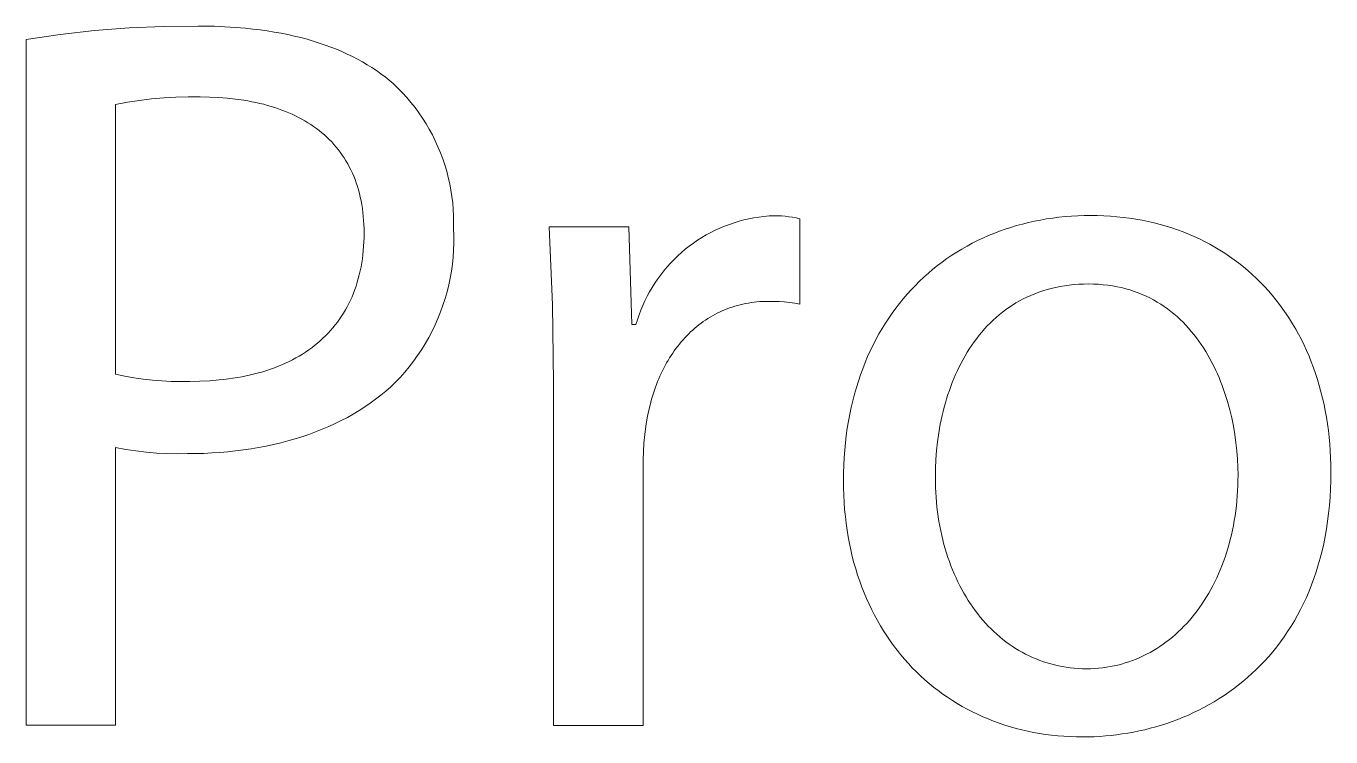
# Model space of a CAD drawing. Header units: millimetres. Extents: x -1893 to 2799, y -925 to 2353.
# Drawn here: x 1305.6 to 1365, y -846.5 to -814.1 of the extents above; entities that cross this region are included whole.
import ezdxf

# ---------------------------------------------------------------- set-up
doc = ezdxf.new("R2010")
doc.units = ezdxf.units.MM
doc.header["$MEASUREMENT"] = 0
doc.layers.add('Domyślny', color=7, linetype='Continuous', true_color=0x000000)

msp = doc.modelspace()

# ---------------------------------------------------------------- linework, layer by layer
at = {"layer": 'Domyślny', "color": 18, "lineweight": 15, "true_color": 0x000000}
for p, q in [((1308.68, -814.337), (1310.251, -814.215)), ((1310.251, -814.215), (1311.824, -814.145)), ((1311.824, -814.145), (1313.399, -814.128)), ((1313.399, -814.128), (1314.143, -814.139)), ((1314.143, -814.139), (1314.861, -814.172)), ((1314.861, -814.172), (1315.553, -814.227)), ((1305.556, -814.737), (1307.115, -814.511)), ((1305.556, -846.017), (1305.556, -814.737)), ((1307.115, -814.511), (1308.68, -814.337)), ((1315.553, -814.227), (1315.89, -814.262)), ((1315.89, -814.262), (1316.221, -814.303)), ((1316.221, -814.303), (1316.546, -814.349)), ((1316.546, -814.349), (1316.864, -814.4)), ((1316.864, -814.4), (1317.176, -814.456)), ((1317.176, -814.456), (1317.481, -814.518)), ((1317.481, -814.518), (1317.781, -814.584)), ((1317.781, -814.584), (1318.074, -814.656)), ((1318.074, -814.656), (1318.361, -814.732)), ((1318.361, -814.732), (1318.641, -814.814)), ((1318.641, -814.814), (1318.916, -814.9)), ((1318.916, -814.9), (1319.184, -814.991)), ((1319.184, -814.991), (1319.446, -815.087)), ((1319.446, -815.087), (1319.702, -815.188)), ((1319.702, -815.188), (1319.952, -815.293)), ((1319.952, -815.293), (1320.195, -815.403)), ((1320.195, -815.403), (1320.432, -815.518)), ((1320.432, -815.518), (1320.663, -815.638)), ((1320.663, -815.638), (1320.888, -815.761)), ((1320.888, -815.761), (1321.107, -815.89)), ((1321.107, -815.89), (1321.319, -816.023)), ((1321.319, -816.023), (1321.526, -816.16)), ((1321.526, -816.16), (1321.726, -816.302)), ((1321.726, -816.302), (1321.92, -816.448)), ((1321.92, -816.448), (1322.108, -816.598)), ((1322.108, -816.598), (1322.29, -816.753)), ((1322.29, -816.753), (1322.503, -816.958)), ((1322.503, -816.958), (1322.71, -817.17)), ((1322.71, -817.17), (1322.909, -817.389)), ((1310.179, -817.603), (1309.634, -817.706)), ((1309.634, -817.706), (1309.634, -830.002)), ((1310.727, -817.518), (1310.179, -817.603)), ((1311.278, -817.451), (1310.727, -817.518)), ((1311.83, -817.402), (1311.278, -817.451)), ((1312.384, -817.371), (1311.83, -817.402)), ((1312.939, -817.357), (1312.384, -817.371)), ((1313.493, -817.362), (1312.939, -817.357)), ((1313.911, -817.368), (1313.493, -817.362)), ((1314.319, -817.386), (1313.911, -817.368)), ((1314.717, -817.416), (1314.319, -817.386)), ((1315.106, -817.457), (1314.717, -817.416)), ((1315.485, -817.511), (1315.106, -817.457)), ((1315.67, -817.542), (1315.485, -817.511)), ((1315.853, -817.576), (1315.67, -817.542)), ((1316.034, -817.613), (1315.853, -817.576)), ((1316.211, -817.653), (1316.034, -817.613)), ((1316.386, -817.696), (1316.211, -817.653)), ((1316.559, -817.743), (1316.386, -817.696)), ((1316.728, -817.792), (1316.559, -817.743)), ((1322.909, -817.389), (1323.1, -817.614)), ((1323.1, -817.614), (1323.284, -817.847)), ((1316.895, -817.844), (1316.728, -817.792)), ((1317.058, -817.899), (1316.895, -817.844)), ((1317.219, -817.958), (1317.058, -817.899)), ((1317.377, -818.019), (1317.219, -817.958)), ((1317.532, -818.083), (1317.377, -818.019)), ((1317.685, -818.15), (1317.532, -818.083)), ((1317.834, -818.221), (1317.685, -818.15)), ((1317.98, -818.294), (1317.834, -818.221)), ((1318.123, -818.371), (1317.98, -818.294)), ((1318.263, -818.45), (1318.123, -818.371)), ((1323.284, -817.847), (1323.459, -818.085)), ((1323.459, -818.085), (1323.627, -818.329)), ((1323.627, -818.329), (1323.785, -818.579)), ((1318.4, -818.533), (1318.263, -818.45)), ((1318.533, -818.618), (1318.4, -818.533)), ((1318.664, -818.707), (1318.533, -818.618)), ((1318.791, -818.799), (1318.664, -818.707)), ((1318.915, -818.894), (1318.791, -818.799)), ((1319.036, -818.991), (1318.915, -818.894)), ((1323.785, -818.579), (1323.935, -818.834)), ((1323.935, -818.834), (1324.076, -819.094)), ((1319.153, -819.092), (1319.036, -818.991)), ((1319.267, -819.196), (1319.153, -819.092)), ((1319.377, -819.303), (1319.267, -819.196)), ((1319.485, -819.413), (1319.377, -819.303)), ((1319.588, -819.527), (1319.485, -819.413)), ((1319.688, -819.643), (1319.588, -819.527)), ((1324.076, -819.094), (1324.208, -819.359)), ((1324.208, -819.359), (1324.331, -819.629)), ((1319.785, -819.762), (1319.688, -819.643)), ((1319.878, -819.885), (1319.785, -819.762)), ((1319.968, -820.011), (1319.878, -819.885)), ((1320.054, -820.139), (1319.968, -820.011)), ((1320.136, -820.271), (1320.054, -820.139)), ((1324.331, -819.629), (1324.444, -819.902)), ((1324.444, -819.902), (1324.548, -820.179)), ((1320.214, -820.406), (1320.136, -820.271)), ((1320.289, -820.544), (1320.214, -820.406)), ((1320.36, -820.685), (1320.289, -820.544)), ((1320.427, -820.829), (1320.36, -820.685)), ((1324.548, -820.179), (1324.643, -820.459)), ((1324.643, -820.459), (1324.727, -820.743)), ((1324.727, -820.743), (1324.802, -821.029)), ((1320.491, -820.977), (1320.427, -820.829)), ((1320.551, -821.127), (1320.491, -820.977)), ((1320.606, -821.281), (1320.551, -821.127)), ((1320.658, -821.438), (1320.606, -821.281)), ((1324.802, -821.029), (1324.867, -821.318)), ((1324.867, -821.318), (1324.922, -821.609)), ((1320.706, -821.598), (1320.658, -821.438)), ((1320.75, -821.761), (1320.706, -821.598)), ((1320.79, -821.927), (1320.75, -821.761)), ((1320.825, -822.096), (1320.79, -821.927)), ((1324.922, -821.609), (1324.967, -821.901)), ((1324.967, -821.901), (1325.002, -822.195)), ((1320.857, -822.269), (1320.825, -822.096)), ((1320.885, -822.445), (1320.857, -822.269)), ((1320.908, -822.623), (1320.885, -822.445)), ((1325.002, -822.195), (1325.027, -822.49)), ((1325.027, -822.49), (1325.041, -822.786)), ((1320.927, -822.805), (1320.908, -822.623)), ((1320.942, -822.991), (1320.927, -822.805)), ((1320.953, -823.179), (1320.942, -822.991)), ((1325.045, -823.082), (1325.04, -823.378)), ((1325.041, -822.786), (1325.045, -823.082)), ((1337.613, -823.17), (1337.832, -823.096)), ((1337.832, -823.096), (1338.054, -823.028)), ((1338.054, -823.028), (1338.278, -822.969)), ((1338.278, -822.969), (1338.504, -822.917)), ((1338.504, -822.917), (1338.732, -822.873)), ((1338.732, -822.873), (1338.961, -822.837)), ((1338.961, -822.837), (1339.191, -822.808)), ((1339.191, -822.808), (1339.422, -822.787)), ((1339.422, -822.787), (1339.653, -822.775)), ((1339.653, -822.775), (1339.822, -822.779)), ((1339.822, -822.779), (1339.991, -822.789)), ((1339.991, -822.789), (1340.159, -822.804)), ((1340.159, -822.804), (1340.327, -822.824)), ((1340.327, -822.824), (1340.494, -822.849)), ((1340.494, -822.849), (1340.66, -822.88)), ((1340.66, -822.88), (1340.825, -822.915)), ((1340.825, -822.915), (1340.825, -826.806)), ((1350.974, -823.155), (1351.244, -823.087)), ((1351.244, -823.087), (1351.516, -823.027)), ((1351.516, -823.027), (1351.792, -822.972)), ((1351.792, -822.972), (1352.069, -822.924)), ((1352.069, -822.924), (1352.35, -822.882)), ((1352.35, -822.882), (1352.632, -822.846)), ((1352.632, -822.846), (1352.917, -822.817)), ((1352.917, -822.817), (1353.205, -822.795)), ((1353.205, -822.795), (1353.494, -822.778)), ((1353.494, -822.778), (1353.785, -822.768)), ((1353.785, -822.768), (1354.079, -822.765)), ((1354.079, -822.765), (1354.384, -822.769)), ((1354.384, -822.769), (1354.685, -822.779)), ((1354.685, -822.779), (1354.983, -822.796)), ((1354.983, -822.796), (1355.278, -822.82)), ((1355.278, -822.82), (1355.57, -822.851)), ((1355.57, -822.851), (1355.858, -822.888)), ((1355.858, -822.888), (1356.143, -822.932)), ((1356.143, -822.932), (1356.425, -822.983)), ((1356.425, -822.983), (1356.703, -823.04)), ((1356.703, -823.04), (1356.977, -823.103)), ((1356.977, -823.103), (1357.248, -823.173)), ((1320.959, -823.37), (1320.953, -823.179)), ((1320.962, -823.565), (1320.959, -823.37)), ((1320.959, -823.769), (1320.962, -823.565)), ((1325.04, -823.378), (1325.051, -823.699)), ((1325.051, -823.699), (1325.051, -824.021)), ((1329.556, -826.835), (1329.403, -823.29)), ((1329.403, -823.29), (1333.028, -823.29)), ((1333.028, -823.29), (1333.169, -827.743)), ((1336.361, -823.77), (1336.561, -823.652)), ((1336.561, -823.652), (1336.764, -823.542)), ((1336.764, -823.542), (1336.972, -823.438)), ((1336.972, -823.438), (1337.182, -823.341)), ((1337.182, -823.341), (1337.396, -823.252)), ((1337.396, -823.252), (1337.613, -823.17)), ((1349.169, -823.796), (1349.417, -823.686)), ((1349.417, -823.686), (1349.669, -823.583)), ((1349.669, -823.583), (1349.924, -823.485)), ((1349.924, -823.485), (1350.182, -823.393)), ((1350.182, -823.393), (1350.443, -823.307)), ((1350.443, -823.307), (1350.707, -823.228)), ((1350.707, -823.228), (1350.974, -823.155)), ((1357.248, -823.173), (1357.515, -823.249)), ((1357.515, -823.249), (1357.778, -823.332)), ((1357.778, -823.332), (1358.038, -823.42)), ((1358.038, -823.42), (1358.294, -823.515)), ((1358.294, -823.515), (1358.546, -823.616)), ((1358.546, -823.616), (1358.793, -823.723)), ((1358.793, -823.723), (1359.037, -823.836)), ((1320.927, -824.362), (1320.942, -824.167)), ((1320.942, -824.167), (1320.953, -823.969)), ((1320.953, -823.969), (1320.959, -823.769)), ((1325.051, -824.021), (1325.04, -824.342)), ((1335.428, -824.456), (1335.605, -824.306)), ((1335.605, -824.306), (1335.787, -824.162)), ((1335.787, -824.162), (1335.974, -824.025)), ((1335.974, -824.025), (1336.165, -823.894)), ((1336.165, -823.894), (1336.361, -823.77)), ((1347.981, -824.436), (1348.211, -824.296)), ((1348.211, -824.296), (1348.445, -824.162)), ((1348.445, -824.162), (1348.683, -824.034)), ((1348.683, -824.034), (1348.924, -823.912)), ((1348.924, -823.912), (1349.169, -823.796)), ((1359.037, -823.836), (1359.277, -823.954)), ((1359.277, -823.954), (1359.513, -824.079)), ((1359.513, -824.079), (1359.745, -824.209)), ((1359.745, -824.209), (1359.972, -824.346)), ((1320.855, -824.929), (1320.883, -824.743)), ((1320.883, -824.743), (1320.907, -824.554)), ((1320.907, -824.554), (1320.927, -824.362)), ((1325.018, -824.663), (1324.985, -824.983)), ((1325.04, -824.342), (1325.018, -824.663)), ((1334.929, -824.94), (1335.09, -824.773)), ((1335.09, -824.773), (1335.257, -824.611)), ((1335.257, -824.611), (1335.428, -824.456)), ((1347.099, -825.053), (1347.313, -824.89)), ((1347.313, -824.89), (1347.532, -824.733)), ((1347.532, -824.733), (1347.754, -824.581)), ((1347.754, -824.581), (1347.981, -824.436)), ((1359.972, -824.346), (1360.196, -824.487)), ((1360.196, -824.487), (1360.414, -824.635)), ((1360.414, -824.635), (1360.629, -824.788)), ((1360.629, -824.788), (1360.839, -824.946)), ((1320.7, -825.643), (1320.745, -825.469)), ((1320.745, -825.469), (1320.786, -825.292)), ((1320.786, -825.292), (1320.822, -825.112)), ((1320.822, -825.112), (1320.855, -824.929)), ((1324.941, -825.302), (1324.885, -825.619)), ((1324.985, -824.983), (1324.941, -825.302)), ((1334.346, -825.659), (1334.482, -825.472)), ((1334.482, -825.472), (1334.625, -825.29)), ((1334.625, -825.29), (1334.774, -825.112)), ((1334.774, -825.112), (1334.929, -824.94)), ((1346.481, -825.576), (1346.683, -825.396)), ((1346.683, -825.396), (1346.889, -825.221)), ((1346.889, -825.221), (1347.099, -825.053)), ((1360.839, -824.946), (1361.045, -825.11)), ((1361.045, -825.11), (1361.246, -825.279)), ((1361.246, -825.279), (1361.443, -825.454)), ((1361.443, -825.454), (1361.635, -825.634)), ((1320.54, -826.147), (1320.598, -825.982)), ((1320.598, -825.982), (1320.651, -825.814)), ((1320.651, -825.814), (1320.7, -825.643)), ((1324.819, -825.934), (1324.742, -826.246)), ((1324.885, -825.619), (1324.819, -825.934)), ((1333.975, -826.247), (1334.092, -826.047)), ((1334.092, -826.047), (1334.216, -825.851)), ((1334.216, -825.851), (1334.346, -825.659)), ((1345.903, -826.149), (1346.091, -825.953)), ((1346.091, -825.953), (1346.284, -825.761)), ((1346.284, -825.761), (1346.481, -825.576)), ((1352.285, -826.092), (1352.091, -826.144)), ((1352.484, -826.045), (1352.285, -826.092)), ((1352.687, -826.005), (1352.484, -826.045)), ((1352.893, -825.97), (1352.687, -826.005)), ((1353.103, -825.942), (1352.893, -825.97)), ((1353.318, -825.919), (1353.103, -825.942)), ((1353.536, -825.903), (1353.318, -825.919)), ((1353.759, -825.893), (1353.536, -825.903)), ((1353.985, -825.89), (1353.759, -825.893)), ((1354.212, -825.894), (1353.985, -825.89)), ((1354.435, -825.904), (1354.212, -825.894)), ((1354.653, -825.922), (1354.435, -825.904)), ((1354.868, -825.946), (1354.653, -825.922)), ((1355.078, -825.977), (1354.868, -825.946)), ((1355.283, -826.014), (1355.078, -825.977)), ((1355.485, -826.057), (1355.283, -826.014)), ((1355.682, -826.107), (1355.485, -826.057)), ((1355.875, -826.163), (1355.682, -826.107)), ((1361.635, -825.634), (1361.822, -825.819)), ((1361.822, -825.819), (1362.004, -826.009)), ((1362.004, -826.009), (1362.182, -826.205)), ((1320.271, -826.776), (1320.344, -826.624)), ((1320.344, -826.624), (1320.414, -826.468)), ((1320.414, -826.468), (1320.479, -826.309)), ((1320.479, -826.309), (1320.54, -826.147)), ((1324.655, -826.555), (1324.556, -826.862)), ((1324.742, -826.246), (1324.655, -826.555)), ((1333.666, -826.87), (1333.762, -826.659)), ((1333.762, -826.659), (1333.865, -826.451)), ((1333.865, -826.451), (1333.975, -826.247)), ((1338.868, -826.706), (1338.738, -826.72)), ((1339, -826.695), (1338.868, -826.706)), ((1339.133, -826.687), (1339, -826.695)), ((1339.267, -826.682), (1339.133, -826.687)), ((1339.403, -826.681), (1339.267, -826.682)), ((1339.641, -826.683), (1339.403, -826.681)), ((1339.879, -826.692), (1339.641, -826.683)), ((1340.117, -826.709), (1339.879, -826.692)), ((1345.367, -826.773), (1345.541, -826.56)), ((1345.541, -826.56), (1345.719, -826.352)), ((1345.719, -826.352), (1345.903, -826.149)), ((1350.837, -826.661), (1350.674, -826.755)), ((1351.005, -826.571), (1350.837, -826.661)), ((1351.176, -826.487), (1351.005, -826.571)), ((1351.351, -826.408), (1351.176, -826.487)), ((1351.53, -826.334), (1351.351, -826.408)), ((1351.713, -826.265), (1351.53, -826.334)), ((1351.9, -826.202), (1351.713, -826.265)), ((1352.091, -826.144), (1351.9, -826.202)), ((1356.064, -826.225), (1355.875, -826.163)), ((1356.249, -826.292), (1356.064, -826.225)), ((1356.43, -826.365), (1356.249, -826.292)), ((1356.607, -826.444), (1356.43, -826.365)), ((1356.779, -826.528), (1356.607, -826.444)), ((1356.948, -826.617), (1356.779, -826.528)), ((1357.113, -826.712), (1356.948, -826.617)), ((1362.182, -826.205), (1362.355, -826.405)), ((1362.355, -826.405), (1362.523, -826.61)), ((1362.523, -826.61), (1362.686, -826.821)), ((1319.938, -827.357), (1320.027, -827.216)), ((1320.027, -827.216), (1320.112, -827.073)), ((1320.112, -827.073), (1320.193, -826.926)), ((1320.193, -826.926), (1320.271, -826.776)), ((1324.448, -827.164), (1324.328, -827.463)), ((1324.556, -826.862), (1324.448, -827.164)), ((1329.591, -830.384), (1329.556, -826.835)), ((1333.423, -827.521), (1333.497, -827.301)), ((1333.497, -827.301), (1333.578, -827.084)), ((1333.578, -827.084), (1333.666, -826.87)), ((1336.946, -827.283), (1336.838, -827.343)), ((1337.055, -827.226), (1336.946, -827.283)), ((1337.166, -827.172), (1337.055, -827.226)), ((1337.278, -827.12), (1337.166, -827.172)), ((1337.392, -827.071), (1337.278, -827.12)), ((1337.507, -827.025), (1337.392, -827.071)), ((1337.624, -826.982), (1337.507, -827.025)), ((1337.742, -826.941), (1337.624, -826.982)), ((1337.862, -826.903), (1337.742, -826.941)), ((1337.983, -826.868), (1337.862, -826.903)), ((1338.105, -826.836), (1337.983, -826.868)), ((1338.229, -826.807), (1338.105, -826.836)), ((1338.354, -826.781), (1338.229, -826.807)), ((1338.481, -826.758), (1338.354, -826.781)), ((1338.608, -826.737), (1338.481, -826.758)), ((1338.738, -826.72), (1338.608, -826.737)), ((1340.354, -826.734), (1340.117, -826.709)), ((1340.59, -826.766), (1340.354, -826.734)), ((1340.825, -826.806), (1340.59, -826.766)), ((1344.876, -827.446), (1345.034, -827.217)), ((1345.034, -827.217), (1345.198, -826.992)), ((1345.198, -826.992), (1345.367, -826.773)), ((1349.912, -827.295), (1349.771, -827.416)), ((1350.057, -827.178), (1349.912, -827.295)), ((1350.205, -827.065), (1350.057, -827.178)), ((1350.358, -826.957), (1350.205, -827.065)), ((1350.514, -826.854), (1350.358, -826.957)), ((1350.674, -826.755), (1350.514, -826.854)), ((1357.273, -826.811), (1357.113, -826.712)), ((1357.43, -826.915), (1357.273, -826.811)), ((1357.583, -827.024), (1357.43, -826.915)), ((1357.732, -827.138), (1357.583, -827.024)), ((1357.877, -827.256), (1357.732, -827.138)), ((1358.019, -827.378), (1357.877, -827.256)), ((1362.686, -826.821), (1362.844, -827.036)), ((1362.844, -827.036), (1362.997, -827.256)), ((1362.997, -827.256), (1363.145, -827.48)), ((1319.435, -828.012), (1319.543, -827.887)), ((1319.543, -827.887), (1319.647, -827.759)), ((1319.647, -827.759), (1319.748, -827.628)), ((1319.748, -827.628), (1319.845, -827.494)), ((1319.845, -827.494), (1319.938, -827.357)), ((1324.199, -827.758), (1324.059, -828.047)), ((1324.328, -827.463), (1324.199, -827.758)), ((1333.169, -827.743), (1333.356, -827.743)), ((1333.356, -827.743), (1333.423, -827.521)), ((1336.128, -827.832), (1336.033, -827.912)), ((1336.225, -827.755), (1336.128, -827.832)), ((1336.323, -827.68), (1336.225, -827.755)), ((1336.423, -827.607), (1336.323, -827.68)), ((1336.524, -827.538), (1336.423, -827.607)), ((1336.627, -827.47), (1336.524, -827.538)), ((1336.732, -827.405), (1336.627, -827.47)), ((1336.838, -827.343), (1336.732, -827.405)), ((1344.574, -827.922), (1344.722, -827.681)), ((1344.722, -827.681), (1344.876, -827.446)), ((1349.369, -827.804), (1349.243, -827.941)), ((1349.499, -827.671), (1349.369, -827.804)), ((1349.633, -827.541), (1349.499, -827.671)), ((1349.771, -827.416), (1349.633, -827.541)), ((1358.156, -827.505), (1358.019, -827.378)), ((1358.29, -827.635), (1358.156, -827.505)), ((1358.42, -827.77), (1358.29, -827.635)), ((1358.546, -827.908), (1358.42, -827.77)), ((1363.145, -827.48), (1363.288, -827.71)), ((1363.288, -827.71), (1363.426, -827.944)), ((1318.839, -828.588), (1318.965, -828.479)), ((1318.965, -828.479), (1319.088, -828.367)), ((1319.088, -828.367), (1319.207, -828.252)), ((1319.207, -828.252), (1319.323, -828.134)), ((1319.323, -828.134), (1319.435, -828.012)), ((1323.91, -828.332), (1323.751, -828.612)), ((1324.059, -828.047), (1323.91, -828.332)), ((1335.499, -828.439), (1335.417, -828.535)), ((1335.584, -828.345), (1335.499, -828.439)), ((1335.671, -828.254), (1335.584, -828.345)), ((1335.759, -828.165), (1335.671, -828.254)), ((1335.848, -828.078), (1335.759, -828.165)), ((1335.94, -827.994), (1335.848, -828.078)), ((1336.033, -827.912), (1335.94, -827.994)), ((1344.161, -828.675), (1344.293, -828.419)), ((1344.293, -828.419), (1344.431, -828.168)), ((1344.431, -828.168), (1344.574, -827.922)), ((1348.885, -828.373), (1348.773, -828.525)), ((1349.001, -828.226), (1348.885, -828.373)), ((1349.12, -828.081), (1349.001, -828.226)), ((1349.243, -827.941), (1349.12, -828.081)), ((1358.668, -828.049), (1358.546, -827.908)), ((1358.787, -828.195), (1358.668, -828.049)), ((1358.902, -828.343), (1358.787, -828.195)), ((1359.013, -828.495), (1358.902, -828.343)), ((1363.426, -827.944), (1363.558, -828.182)), ((1363.558, -828.182), (1363.685, -828.425)), ((1363.685, -828.425), (1363.807, -828.673)), ((1318.005, -829.174), (1318.152, -829.085)), ((1318.152, -829.085), (1318.297, -828.992)), ((1318.297, -828.992), (1318.438, -828.896)), ((1318.438, -828.896), (1318.575, -828.797)), ((1318.575, -828.797), (1318.709, -828.694)), ((1318.709, -828.694), (1318.839, -828.588)), ((1323.582, -828.886), (1323.404, -829.153)), ((1323.751, -828.612), (1323.582, -828.886)), ((1335.029, -829.045), (1334.957, -829.153)), ((1335.103, -828.939), (1335.029, -829.045)), ((1335.179, -828.835), (1335.103, -828.939)), ((1335.256, -828.732), (1335.179, -828.835)), ((1335.335, -828.632), (1335.256, -828.732)), ((1335.417, -828.535), (1335.335, -828.632)), ((1343.915, -829.203), (1344.035, -828.937)), ((1344.035, -828.937), (1344.161, -828.675)), ((1348.459, -828.997), (1348.361, -829.161)), ((1348.56, -828.837), (1348.459, -828.997)), ((1348.665, -828.679), (1348.56, -828.837)), ((1348.773, -828.525), (1348.665, -828.679)), ((1359.121, -828.65), (1359.013, -828.495)), ((1359.225, -828.808), (1359.121, -828.65)), ((1359.326, -828.969), (1359.225, -828.808)), ((1359.423, -829.132), (1359.326, -828.969)), ((1363.807, -828.673), (1363.923, -828.925)), ((1363.923, -828.925), (1364.034, -829.181)), ((1316.875, -829.709), (1317.046, -829.643)), ((1317.046, -829.643), (1317.214, -829.573)), ((1317.214, -829.573), (1317.379, -829.5)), ((1317.379, -829.5), (1317.541, -829.423)), ((1317.541, -829.423), (1317.699, -829.343)), ((1317.699, -829.343), (1317.853, -829.26)), ((1317.853, -829.26), (1318.005, -829.174)), ((1323.02, -829.67), (1322.816, -829.918)), ((1323.217, -829.415), (1323.02, -829.67)), ((1323.404, -829.153), (1323.217, -829.415)), ((1334.688, -829.607), (1334.625, -829.725)), ((1334.752, -829.49), (1334.688, -829.607)), ((1334.819, -829.376), (1334.752, -829.49)), ((1334.887, -829.264), (1334.819, -829.376)), ((1334.957, -829.153), (1334.887, -829.264)), ((1343.691, -829.752), (1343.8, -829.475)), ((1343.8, -829.475), (1343.915, -829.203)), ((1348.089, -829.668), (1348.006, -829.842)), ((1348.177, -829.496), (1348.089, -829.668)), ((1348.267, -829.327), (1348.177, -829.496)), ((1348.361, -829.161), (1348.267, -829.327)), ((1359.516, -829.298), (1359.423, -829.132)), ((1359.606, -829.466), (1359.516, -829.298)), ((1359.693, -829.637), (1359.606, -829.466)), ((1359.776, -829.809), (1359.693, -829.637)), ((1364.034, -829.181), (1364.139, -829.441)), ((1364.139, -829.441), (1364.239, -829.706)), ((1309.634, -830.002), (1310.052, -830.091)), ((1310.052, -830.091), (1310.472, -830.167)), ((1310.472, -830.167), (1310.894, -830.229)), ((1310.894, -830.229), (1311.319, -830.277)), ((1311.319, -830.277), (1311.744, -830.311)), ((1313.925, -830.303), (1314.358, -830.268)), ((1314.358, -830.268), (1314.57, -830.245)), ((1314.57, -830.245), (1314.779, -830.219)), ((1314.779, -830.219), (1314.985, -830.19)), ((1314.985, -830.19), (1315.188, -830.157)), ((1315.188, -830.157), (1315.388, -830.121)), ((1315.388, -830.121), (1315.585, -830.081)), ((1315.585, -830.081), (1315.778, -830.038)), ((1315.778, -830.038), (1315.969, -829.992)), ((1315.969, -829.992), (1316.157, -829.942)), ((1316.157, -829.942), (1316.341, -829.889)), ((1316.341, -829.889), (1316.522, -829.832)), ((1316.522, -829.832), (1316.7, -829.772)), ((1316.7, -829.772), (1316.875, -829.709)), ((1322.602, -830.159), (1322.395, -830.369)), ((1322.816, -829.918), (1322.602, -830.159)), ((1334.395, -830.215), (1334.342, -830.342)), ((1334.45, -830.09), (1334.395, -830.215)), ((1334.506, -829.966), (1334.45, -830.09)), ((1334.565, -829.845), (1334.506, -829.966)), ((1334.625, -829.725), (1334.565, -829.845)), ((1343.491, -830.322), (1343.588, -830.034)), ((1343.588, -830.034), (1343.691, -829.752)), ((1347.849, -830.198), (1347.775, -830.379)), ((1347.926, -830.019), (1347.849, -830.198)), ((1348.006, -829.842), (1347.926, -830.019)), ((1359.855, -829.984), (1359.776, -829.809)), ((1359.931, -830.161), (1359.855, -829.984)), ((1360.004, -830.339), (1359.931, -830.161)), ((1364.239, -829.706), (1364.333, -829.975)), ((1364.333, -829.975), (1364.421, -830.248)), ((1364.421, -830.248), (1364.504, -830.525)), ((1311.744, -830.311), (1312.171, -830.331)), ((1312.171, -830.331), (1312.598, -830.338)), ((1312.598, -830.338), (1313.025, -830.33)), ((1313.025, -830.33), (1313.48, -830.324)), ((1313.48, -830.324), (1313.925, -830.303)), ((1321.957, -830.771), (1321.726, -830.963)), ((1322.179, -830.574), (1321.957, -830.771)), ((1322.395, -830.369), (1322.179, -830.574)), ((1329.591, -846.024), (1329.591, -830.384)), ((1334.152, -830.867), (1334.069, -831.14)), ((1334.196, -830.734), (1334.152, -830.867)), ((1334.243, -830.602), (1334.196, -830.734)), ((1334.292, -830.471), (1334.243, -830.602)), ((1334.342, -830.342), (1334.292, -830.471)), ((1343.315, -830.911), (1343.4, -830.614)), ((1343.4, -830.614), (1343.491, -830.322)), ((1347.639, -830.747), (1347.576, -830.935)), ((1347.706, -830.562), (1347.639, -830.747)), ((1347.775, -830.379), (1347.706, -830.562)), ((1360.074, -830.519), (1360.004, -830.339)), ((1360.14, -830.7), (1360.074, -830.519)), ((1360.202, -830.883), (1360.14, -830.7)), ((1364.504, -830.525), (1364.58, -830.806)), ((1364.58, -830.806), (1364.651, -831.091)), ((1321.245, -831.326), (1320.993, -831.498)), ((1321.489, -831.147), (1321.245, -831.326)), ((1321.726, -830.963), (1321.489, -831.147)), ((1333.995, -831.418), (1333.929, -831.703)), ((1334.069, -831.14), (1333.995, -831.418)), ((1343.165, -831.521), (1343.237, -831.213)), ((1343.237, -831.213), (1343.315, -830.911)), ((1347.46, -831.314), (1347.407, -831.506)), ((1347.516, -831.123), (1347.46, -831.314)), ((1347.576, -830.935), (1347.516, -831.123)), ((1360.262, -831.067), (1360.202, -830.883)), ((1360.318, -831.252), (1360.262, -831.067)), ((1360.421, -831.625), (1360.318, -831.252)), ((1364.651, -831.091), (1364.717, -831.38)), ((1364.717, -831.38), (1364.776, -831.672)), ((1320.199, -831.974), (1319.921, -832.12)), ((1320.47, -831.822), (1320.199, -831.974)), ((1320.735, -831.663), (1320.47, -831.822)), ((1320.993, -831.498), (1320.735, -831.663)), ((1333.872, -831.993), (1333.809, -832.374)), ((1333.929, -831.703), (1333.872, -831.993)), ((1343.04, -832.15), (1343.099, -831.833)), ((1343.099, -831.833), (1343.165, -831.521)), ((1347.311, -831.894), (1347.228, -832.288)), ((1347.357, -831.7), (1347.311, -831.894)), ((1347.407, -831.506), (1347.357, -831.7)), ((1360.511, -832), (1360.421, -831.625)), ((1360.588, -832.377), (1360.511, -832)), ((1364.776, -831.672), (1364.829, -831.969)), ((1364.829, -831.969), (1364.876, -832.269)), ((1318.751, -832.636), (1318.444, -832.748)), ((1319.052, -832.517), (1318.751, -832.636)), ((1319.348, -832.391), (1319.052, -832.517)), ((1319.637, -832.259), (1319.348, -832.391)), ((1319.921, -832.12), (1319.637, -832.259)), ((1333.809, -832.374), (1333.758, -832.758)), ((1342.942, -832.798), (1342.988, -832.472)), ((1342.988, -832.472), (1343.04, -832.15)), ((1347.228, -832.288), (1347.158, -832.685)), ((1360.653, -832.754), (1360.588, -832.377)), ((1364.876, -832.269), (1364.917, -832.573)), ((1364.917, -832.573), (1364.952, -832.88)), ((1316.833, -833.21), (1316.497, -833.282)), ((1317.165, -833.131), (1316.833, -833.21)), ((1317.492, -833.046), (1317.165, -833.131)), ((1317.815, -832.953), (1317.492, -833.046)), ((1318.132, -832.854), (1317.815, -832.953)), ((1318.444, -832.748), (1318.132, -832.854)), ((1333.721, -833.142), (1333.696, -833.528)), ((1333.758, -832.758), (1333.721, -833.142)), ((1342.871, -833.466), (1342.903, -833.13)), ((1342.903, -833.13), (1342.942, -832.798)), ((1347.101, -833.085), (1347.057, -833.488)), ((1347.158, -832.685), (1347.101, -833.085)), ((1360.705, -833.13), (1360.653, -832.754)), ((1360.746, -833.505), (1360.705, -833.13)), ((1364.952, -832.88), (1364.98, -833.191)), ((1364.98, -833.191), (1365.003, -833.505)), ((1310.097, -833.433), (1309.634, -833.346)), ((1309.634, -833.346), (1309.634, -846.017)), ((1310.563, -833.505), (1310.097, -833.433)), ((1311.032, -833.561), (1310.563, -833.505)), ((1311.501, -833.601), (1311.032, -833.561)), ((1311.972, -833.625), (1311.501, -833.601)), ((1312.444, -833.634), (1311.972, -833.625)), ((1312.915, -833.627), (1312.444, -833.634)), ((1313.289, -833.624), (1312.915, -833.627)), ((1313.659, -833.613), (1313.289, -833.624)), ((1314.027, -833.596), (1313.659, -833.613)), ((1314.391, -833.572), (1314.027, -833.596)), ((1314.751, -833.541), (1314.391, -833.572)), ((1315.108, -833.503), (1314.751, -833.541)), ((1315.461, -833.458), (1315.108, -833.503)), ((1315.811, -833.406), (1315.461, -833.458)), ((1316.156, -833.348), (1315.811, -833.406)), ((1316.497, -833.282), (1316.156, -833.348)), ((1333.696, -833.528), (1333.685, -833.915)), ((1342.828, -834.153), (1342.846, -833.807)), ((1342.846, -833.807), (1342.871, -833.466)), ((1347.057, -833.488), (1347.026, -833.893)), ((1360.775, -833.877), (1360.746, -833.505)), ((1365.003, -833.505), (1365.019, -833.823)), ((1365.019, -833.823), (1365.028, -834.144)), ((1333.685, -833.915), (1333.685, -846.024)), ((1342.817, -834.503), (1342.828, -834.153)), ((1347.007, -834.297), (1347.001, -834.702)), ((1347.026, -833.893), (1347.007, -834.297)), ((1360.792, -834.245), (1360.775, -833.877)), ((1360.797, -834.608), (1360.792, -834.245)), ((1365.028, -834.144), (1365.032, -834.468)), ((1342.814, -834.858), (1342.817, -834.503)), ((1342.817, -835.193), (1342.814, -834.858)), ((1347.001, -834.702), (1347.003, -834.934)), ((1347.003, -834.934), (1347.009, -835.164)), ((1360.789, -835.085), (1360.795, -834.848)), ((1360.795, -834.848), (1360.797, -834.608)), ((1365.027, -834.858), (1365.015, -835.242)), ((1365.032, -834.468), (1365.027, -834.858)), ((1342.828, -835.523), (1342.817, -835.193)), ((1342.845, -835.849), (1342.828, -835.523)), ((1347.009, -835.164), (1347.02, -835.393)), ((1347.02, -835.393), (1347.034, -835.619)), ((1347.034, -835.619), (1347.053, -835.843)), ((1360.744, -835.782), (1360.763, -835.552)), ((1360.763, -835.552), (1360.778, -835.319)), ((1360.778, -835.319), (1360.789, -835.085)), ((1364.994, -835.619), (1364.965, -835.989)), ((1365.015, -835.242), (1364.994, -835.619)), ((1342.868, -836.172), (1342.845, -835.849)), ((1342.899, -836.49), (1342.868, -836.172)), ((1347.053, -835.843), (1347.075, -836.066)), ((1347.075, -836.066), (1347.102, -836.286)), ((1360.693, -836.236), (1360.721, -836.01)), ((1360.721, -836.01), (1360.744, -835.782)), ((1364.965, -835.989), (1364.928, -836.352)), ((1342.936, -836.804), (1342.899, -836.49)), ((1342.979, -837.114), (1342.936, -836.804)), ((1347.102, -836.286), (1347.132, -836.504)), ((1347.132, -836.504), (1347.166, -836.72)), ((1347.166, -836.72), (1347.204, -836.933)), ((1360.588, -836.898), (1360.627, -836.68)), ((1360.627, -836.68), (1360.662, -836.459)), ((1360.662, -836.459), (1360.693, -836.236)), ((1364.883, -836.708), (1364.83, -837.057)), ((1364.928, -836.352), (1364.883, -836.708)), ((1343.029, -837.42), (1342.979, -837.114)), ((1347.204, -836.933), (1347.246, -837.144)), ((1347.246, -837.144), (1347.292, -837.353)), ((1347.292, -837.353), (1347.341, -837.559)), ((1360.447, -837.536), (1360.497, -837.326)), ((1360.497, -837.326), (1360.544, -837.113)), ((1360.544, -837.113), (1360.588, -836.898)), ((1364.77, -837.4), (1364.703, -837.736)), ((1364.83, -837.057), (1364.77, -837.4)), ((1343.085, -837.721), (1343.029, -837.42)), ((1343.148, -838.018), (1343.085, -837.721)), ((1347.341, -837.559), (1347.394, -837.763)), ((1347.394, -837.763), (1347.451, -837.964)), ((1347.451, -837.964), (1347.511, -838.163)), ((1360.272, -838.15), (1360.334, -837.948)), ((1360.334, -837.948), (1360.392, -837.744)), ((1360.392, -837.744), (1360.447, -837.536)), ((1364.703, -837.736), (1364.628, -838.065)), ((1343.217, -838.311), (1343.148, -838.018)), ((1343.291, -838.6), (1343.217, -838.311)), ((1343.372, -838.884), (1343.291, -838.6)), ((1347.511, -838.163), (1347.575, -838.359)), ((1347.575, -838.359), (1347.642, -838.552)), ((1347.642, -838.552), (1347.713, -838.742)), ((1360.065, -838.737), (1360.137, -838.544)), ((1360.137, -838.544), (1360.206, -838.349)), ((1360.206, -838.349), (1360.272, -838.15)), ((1364.546, -838.388), (1364.458, -838.704)), ((1364.628, -838.065), (1364.546, -838.388)), ((1343.459, -839.164), (1343.372, -838.884)), ((1343.552, -839.439), (1343.459, -839.164)), ((1347.713, -838.742), (1347.787, -838.93)), ((1347.787, -838.93), (1347.865, -839.114)), ((1347.865, -839.114), (1347.946, -839.295)), ((1359.826, -839.297), (1359.909, -839.113)), ((1359.909, -839.113), (1359.989, -838.927)), ((1359.989, -838.927), (1360.065, -838.737)), ((1364.362, -839.013), (1364.26, -839.316)), ((1364.458, -838.704), (1364.362, -839.013)), ((1343.65, -839.71), (1343.552, -839.439)), ((1343.754, -839.976), (1343.65, -839.71)), ((1347.946, -839.295), (1348.031, -839.474)), ((1348.031, -839.474), (1348.118, -839.649)), ((1348.118, -839.649), (1348.209, -839.821)), ((1359.558, -839.827), (1359.65, -839.654)), ((1359.65, -839.654), (1359.74, -839.477)), ((1359.74, -839.477), (1359.826, -839.297)), ((1364.151, -839.612), (1364.035, -839.901)), ((1364.26, -839.316), (1364.151, -839.612)), ((1343.864, -840.238), (1343.754, -839.976)), ((1343.979, -840.495), (1343.864, -840.238)), ((1348.209, -839.821), (1348.304, -839.99)), ((1348.304, -839.99), (1348.401, -840.156)), ((1348.401, -840.156), (1348.502, -840.318)), ((1348.502, -840.318), (1348.605, -840.477)), ((1359.155, -840.487), (1359.26, -840.327)), ((1359.26, -840.327), (1359.362, -840.164)), ((1359.362, -840.164), (1359.462, -839.997)), ((1359.462, -839.997), (1359.558, -839.827)), ((1363.914, -840.184), (1363.786, -840.46)), ((1364.035, -839.901), (1363.914, -840.184)), ((1344.1, -840.747), (1343.979, -840.495)), ((1344.226, -840.994), (1344.1, -840.747)), ((1348.605, -840.477), (1348.712, -840.632)), ((1348.712, -840.632), (1348.822, -840.784)), ((1348.822, -840.784), (1348.935, -840.932)), ((1348.935, -840.932), (1349.05, -841.077)), ((1358.704, -841.089), (1358.821, -840.944)), ((1358.821, -840.944), (1358.935, -840.795)), ((1358.935, -840.795), (1359.047, -840.643)), ((1359.047, -840.643), (1359.155, -840.487)), ((1363.652, -840.73), (1363.513, -840.994)), ((1363.786, -840.46), (1363.652, -840.73)), ((1344.358, -841.237), (1344.226, -840.994)), ((1344.495, -841.475), (1344.358, -841.237)), ((1344.637, -841.708), (1344.495, -841.475)), ((1349.05, -841.077), (1349.169, -841.218)), ((1349.169, -841.218), (1349.29, -841.355)), ((1349.29, -841.355), (1349.415, -841.489)), ((1349.415, -841.489), (1349.542, -841.618)), ((1358.207, -841.63), (1358.335, -841.501)), ((1358.335, -841.501), (1358.461, -841.367)), ((1358.461, -841.367), (1358.584, -841.23)), ((1358.584, -841.23), (1358.704, -841.089)), ((1363.216, -841.501), (1363.06, -841.745)), ((1363.367, -841.251), (1363.216, -841.501)), ((1363.513, -840.994), (1363.367, -841.251)), ((1344.784, -841.936), (1344.637, -841.708)), ((1344.937, -842.159), (1344.784, -841.936)), ((1345.094, -842.377), (1344.937, -842.159)), ((1349.542, -841.618), (1349.672, -841.744)), ((1349.672, -841.744), (1349.805, -841.865)), ((1349.805, -841.865), (1349.94, -841.983)), ((1349.94, -841.983), (1350.078, -842.096)), ((1350.078, -842.096), (1350.218, -842.205)), ((1357.527, -842.216), (1357.668, -842.107)), ((1357.668, -842.107), (1357.807, -841.994)), ((1357.807, -841.994), (1357.943, -841.877)), ((1357.943, -841.877), (1358.076, -841.756)), ((1358.076, -841.756), (1358.207, -841.63)), ((1362.898, -841.983), (1362.732, -842.215)), ((1363.06, -841.745), (1362.898, -841.983)), ((1345.256, -842.59), (1345.094, -842.377)), ((1345.423, -842.798), (1345.256, -842.59)), ((1350.218, -842.205), (1350.361, -842.31)), ((1350.361, -842.31), (1350.507, -842.411)), ((1350.507, -842.411), (1350.655, -842.508)), ((1350.655, -842.508), (1350.806, -842.6)), ((1350.806, -842.6), (1350.959, -842.687)), ((1350.959, -842.687), (1351.114, -842.77)), ((1356.632, -842.777), (1356.786, -842.695)), ((1356.786, -842.695), (1356.939, -842.608)), ((1356.939, -842.608), (1357.09, -842.517)), ((1357.09, -842.517), (1357.238, -842.421)), ((1357.238, -842.421), (1357.384, -842.321)), ((1357.384, -842.321), (1357.527, -842.216)), ((1362.383, -842.659), (1362.202, -842.871)), ((1362.56, -842.44), (1362.383, -842.659)), ((1362.732, -842.215), (1362.56, -842.44)), ((1345.595, -843.001), (1345.423, -842.798)), ((1345.771, -843.199), (1345.595, -843.001)), ((1345.952, -843.391), (1345.771, -843.199)), ((1351.114, -842.77), (1351.272, -842.849)), ((1351.272, -842.849), (1351.432, -842.922)), ((1351.432, -842.922), (1351.594, -842.992)), ((1351.594, -842.992), (1351.759, -843.056)), ((1351.759, -843.056), (1351.925, -843.115)), ((1351.925, -843.115), (1352.094, -843.17)), ((1352.094, -843.17), (1352.265, -843.22)), ((1352.265, -843.22), (1352.438, -843.265)), ((1352.438, -843.265), (1352.613, -843.304)), ((1352.613, -843.304), (1352.79, -843.339)), ((1352.79, -843.339), (1352.969, -843.368)), ((1354.796, -843.369), (1354.972, -843.34)), ((1354.972, -843.34), (1355.146, -843.306)), ((1355.146, -843.306), (1355.319, -843.267)), ((1355.319, -843.267), (1355.489, -843.223)), ((1355.489, -843.223), (1355.658, -843.174)), ((1355.658, -843.174), (1355.826, -843.12)), ((1355.826, -843.12), (1355.991, -843.061)), ((1355.991, -843.061), (1356.154, -842.997)), ((1356.154, -842.997), (1356.315, -842.928)), ((1356.315, -842.928), (1356.474, -842.855)), ((1356.474, -842.855), (1356.632, -842.777)), ((1361.826, -843.277), (1361.631, -843.471)), ((1362.016, -843.077), (1361.826, -843.277)), ((1362.202, -842.871), (1362.016, -843.077)), ((1346.138, -843.578), (1345.952, -843.391)), ((1346.328, -843.76), (1346.138, -843.578)), ((1346.522, -843.937), (1346.328, -843.76)), ((1346.721, -844.108), (1346.522, -843.937)), ((1352.969, -843.368), (1353.15, -843.393)), ((1353.15, -843.393), (1353.332, -843.412)), ((1353.332, -843.412), (1353.517, -843.425)), ((1353.517, -843.425), (1353.703, -843.433)), ((1353.703, -843.433), (1353.891, -843.436)), ((1353.891, -843.436), (1354.075, -843.433)), ((1354.075, -843.433), (1354.258, -843.425)), ((1354.258, -843.425), (1354.439, -843.412)), ((1354.439, -843.412), (1354.618, -843.393)), ((1354.618, -843.393), (1354.796, -843.369)), ((1361.229, -843.84), (1361.023, -844.016)), ((1361.432, -843.659), (1361.229, -843.84)), ((1361.631, -843.471), (1361.432, -843.659)), ((1346.924, -844.274), (1346.721, -844.108)), ((1347.131, -844.434), (1346.924, -844.274)), ((1347.342, -844.589), (1347.131, -844.434)), ((1360.381, -844.505), (1360.16, -844.656)), ((1360.598, -844.348), (1360.381, -844.505)), ((1360.812, -844.185), (1360.598, -844.348)), ((1361.023, -844.016), (1360.812, -844.185)), ((1347.557, -844.739), (1347.342, -844.589)), ((1347.776, -844.882), (1347.557, -844.739)), ((1347.999, -845.02), (1347.776, -844.882)), ((1348.225, -845.153), (1347.999, -845.02)), ((1359.479, -845.073), (1359.246, -845.201)), ((1359.709, -844.94), (1359.479, -845.073)), ((1359.936, -844.801), (1359.709, -844.94)), ((1360.16, -844.656), (1359.936, -844.801)), ((1348.455, -845.279), (1348.225, -845.153)), ((1348.689, -845.4), (1348.455, -845.279)), ((1348.927, -845.515), (1348.689, -845.4)), ((1349.168, -845.624), (1348.927, -845.515)), ((1349.412, -845.728), (1349.168, -845.624)), ((1349.659, -845.825), (1349.412, -845.728)), ((1358.291, -845.65), (1358.047, -845.748)), ((1358.533, -845.547), (1358.291, -845.65)), ((1358.773, -845.437), (1358.533, -845.547)), ((1359.011, -845.322), (1358.773, -845.437)), ((1359.246, -845.201), (1359.011, -845.322)), ((1309.634, -846.017), (1305.556, -846.017)), ((1333.685, -846.024), (1329.591, -846.024)), ((1349.91, -845.917), (1349.659, -845.825)), ((1350.164, -846.002), (1349.91, -845.917)), ((1350.421, -846.081), (1350.164, -846.002)), ((1350.681, -846.155), (1350.421, -846.081)), ((1350.944, -846.222), (1350.681, -846.155)), ((1351.21, -846.283), (1350.944, -846.222)), ((1351.479, -846.337), (1351.21, -846.283)), ((1356.036, -846.325), (1355.78, -846.371)), ((1356.292, -846.272), (1356.036, -846.325)), ((1356.546, -846.215), (1356.292, -846.272)), ((1356.8, -846.151), (1356.546, -846.215)), ((1357.052, -846.082), (1356.8, -846.151)), ((1357.303, -846.007), (1357.052, -846.082)), ((1357.553, -845.927), (1357.303, -846.007)), ((1357.801, -845.84), (1357.553, -845.927)), ((1358.047, -845.748), (1357.801, -845.84)), ((1351.75, -846.386), (1351.479, -846.337)), ((1352.024, -846.428), (1351.75, -846.386)), ((1352.301, -846.464), (1352.024, -846.428)), ((1352.58, -846.493), (1352.301, -846.464)), ((1352.862, -846.516), (1352.58, -846.493)), ((1353.145, -846.532), (1352.862, -846.516)), ((1353.431, -846.542), (1353.145, -846.532)), ((1353.72, -846.545), (1353.431, -846.542)), ((1353.977, -846.543), (1353.72, -846.545)), ((1354.235, -846.535), (1353.977, -846.543)), ((1354.492, -846.521), (1354.235, -846.535)), ((1354.75, -846.502), (1354.492, -846.521)), ((1355.008, -846.478), (1354.75, -846.502)), ((1355.266, -846.448), (1355.008, -846.478)), ((1355.523, -846.412), (1355.266, -846.448)), ((1355.78, -846.371), (1355.523, -846.412))]:
    msp.add_line(p, q, dxfattribs=at)

doc.saveas('drawing.dxf')
